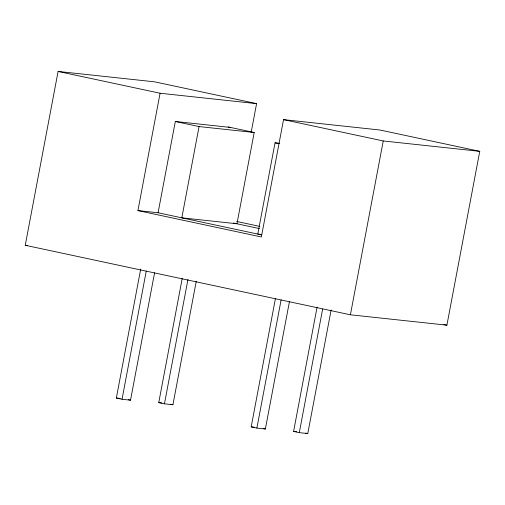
<?xml version="1.0" encoding="UTF-8"?>
<svg xmlns="http://www.w3.org/2000/svg" width="505" height="505" viewBox="0 0 505 505"><rect width="100%" height="100%" fill="white"/><g stroke="black" fill="none" stroke-linecap="round" stroke-linejoin="round"><path stroke-width="0.76" d="M256.591 103.632L160.085 93.242L137.915 210.585L261.363 236.978L283.539 119.635L380.038 130.025L479.75 151.342L446.9 325.182L350.401 314.792L25.25 245.278L58.1 71.439L154.599 81.829L256.591 103.632L251.193 132.196M154.593 272.763L130.524 400.168L122.04 399.253L116.346 398.035L140.706 269.089M122.04 399.253L146.261 271.078M137.915 210.585L158.078 212.757L175.323 121.49L230.457 127.424M254.198 132.499L199.065 126.566L181.819 217.832L236.952 223.766L254.198 132.499L228.159 126.932M196.275 281.19L172.931 404.732L164.447 403.817L158.753 402.599L182.242 278.287M164.447 403.817L187.942 279.505M279.694 143.313L275.036 142.808L257.79 234.074L260.119 234.326M289.441 301.592L265.371 428.998L256.887 428.082L251.187 426.864L275.408 298.689M256.887 428.082L281.108 299.907M331.122 310.019L307.779 433.561L299.295 432.646L293.601 431.428L317.089 307.116M299.295 432.646L322.638 309.111M350.401 314.792L383.245 140.952L479.75 151.342M25.25 245.278L27.586 245.531M116.346 398.035L120.196 398.451M158.753 402.599L161.834 402.933M251.187 426.864L254.274 427.198M293.601 431.428L296.681 431.762M58.1 71.439L160.085 93.242M283.539 119.635L383.245 140.952M175.323 121.49L199.065 126.566M275.036 142.808L278.861 143.628M236.731 221.468L259.879 226.417M233.272 222.983L259.507 228.588M158.078 212.757L261.47 234.863M443.819 324.526L446.9 325.182M170.797 404.278L172.931 404.732M305.639 433.107L307.779 433.561M128.384 399.708L130.524 400.168M263.231 428.537L265.371 428.998"/></g></svg>
